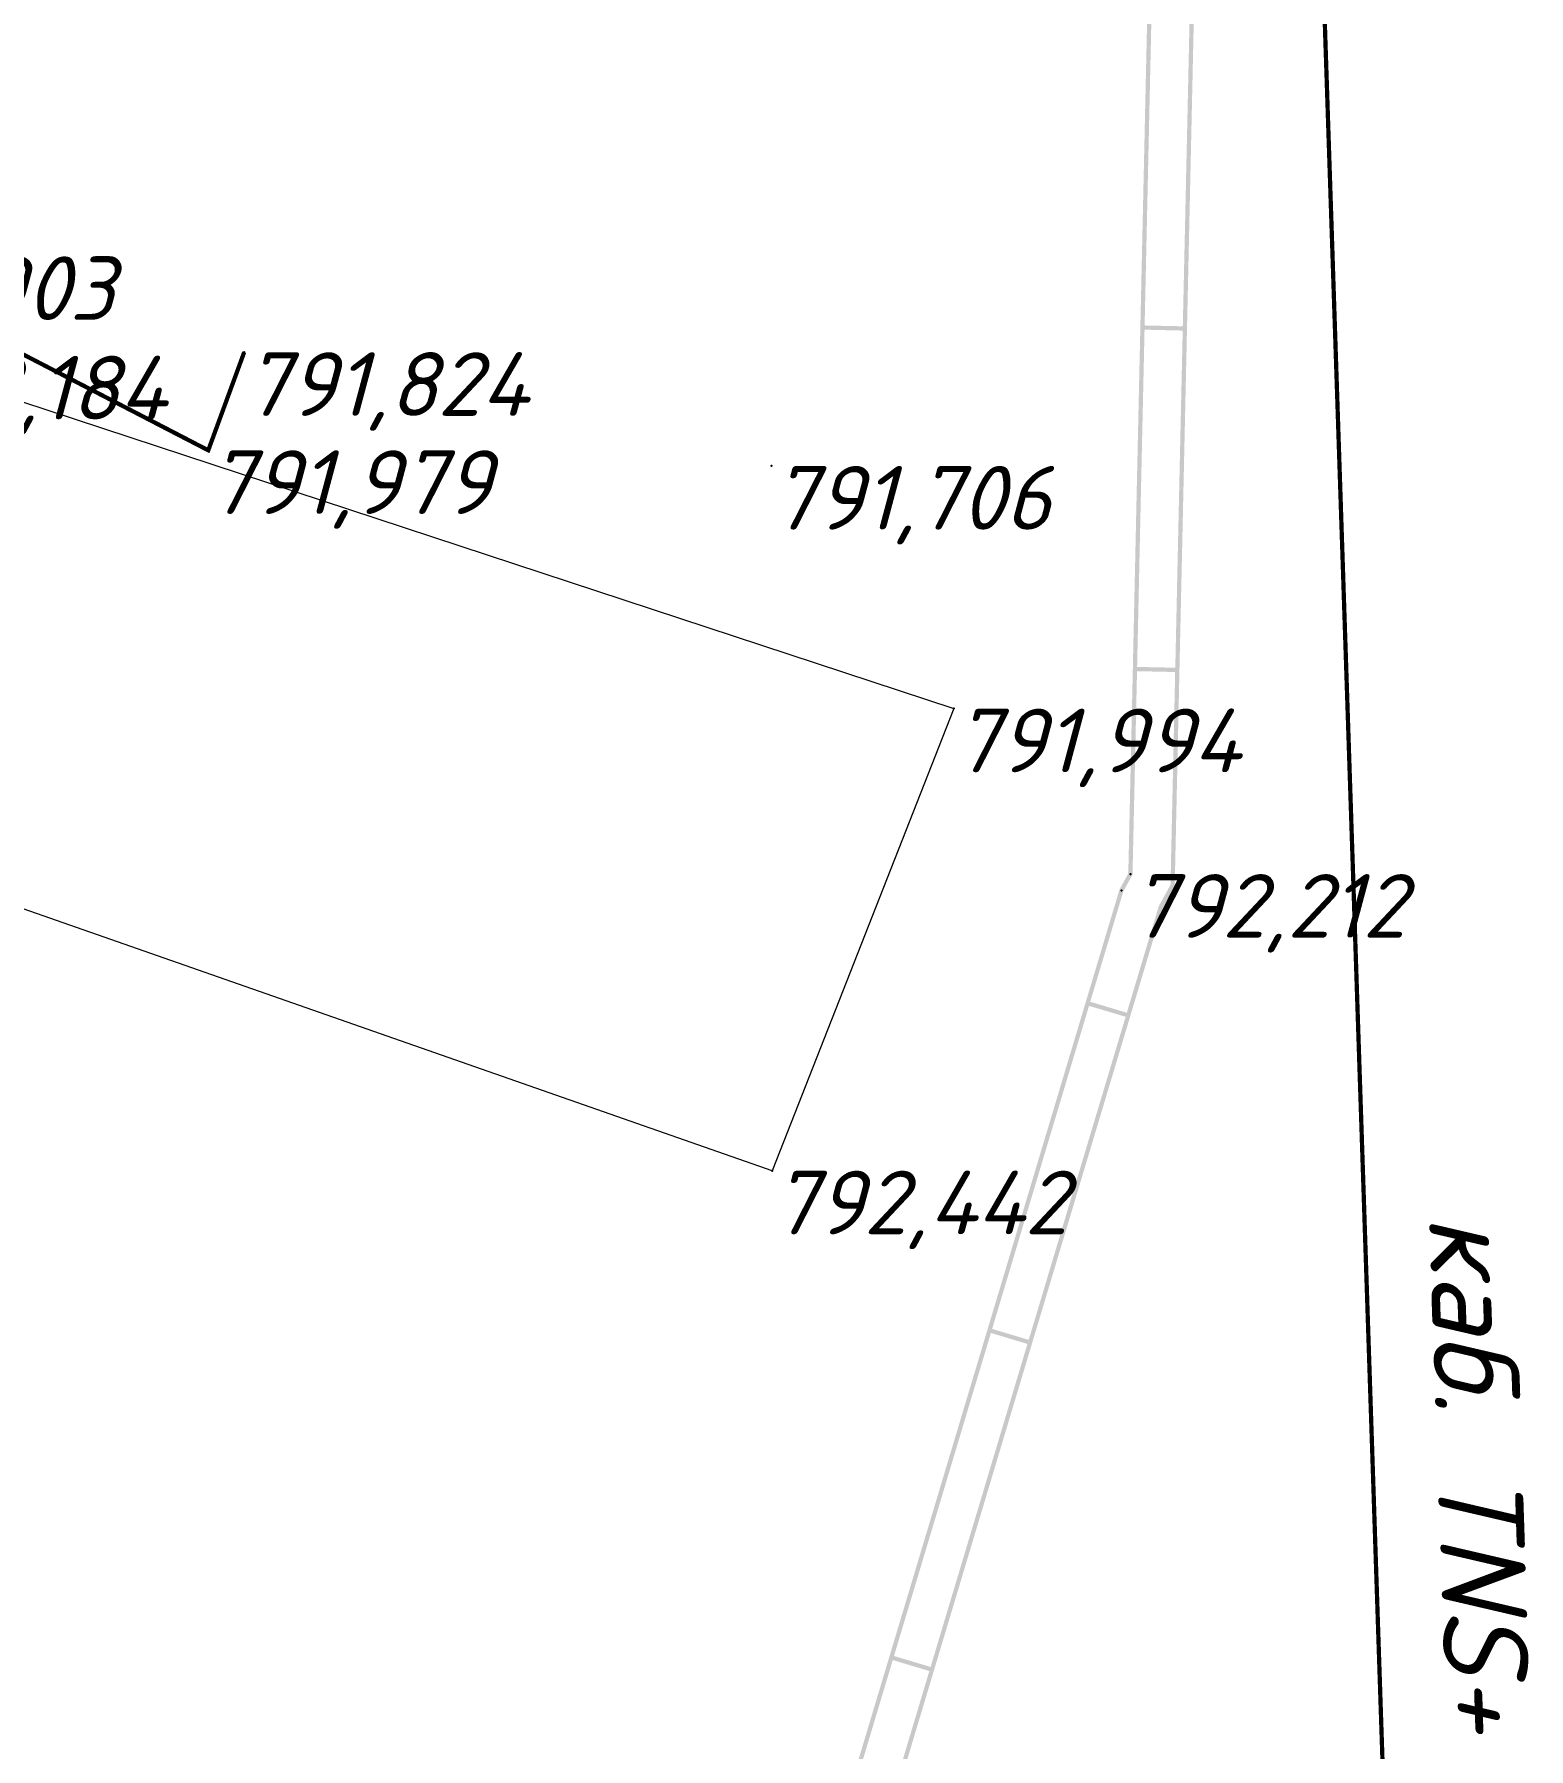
# Model space of a CAD drawing. Header units: metres. Extents: x 629572 to 645168, y 4785785 to 4790166.
# Drawn here: x 633729.04 to 633764.27, y 4788131.23 to 4788171.64 of the extents above; entities that cross this region are included whole.
import ezdxf

# ---------------------------------------------------------------- set-up
doc = ezdxf.new("R2010")
doc.units = ezdxf.units.M
doc.linetypes.add('Сплошная', pattern=[0])
for name, color, linetype in [('Газопровод подземный', 7, 'CONTINUOUS'), ('Здания и строения', 7, 'CONTINUOUS'), ('каб.TNS+', 7, 'CONTINUOUS'), ('Нурсултан', 7, 'CONTINUOUS'), ('Ограды каменные и жб (H более 1м) - по краю', 7, 'CONTINUOUS'), ('тест', 7, 'CONTINUOUS')]:
    doc.layers.add(name, color=color, linetype=linetype)
doc.styles.add('ISOCPEUR', font='isocpeui.ttf')
doc.styles.get("Standard").update_dxf_attribs({"font": 'isocpeui.ttf'})
doc.linetypes.add('GAZ_NADZ', pattern='A,10,-2.2,["|",Standard,S=1.8,R=0,X=-1.5,Y=-1],0,["-",Standard,S=1.5,R=0,X=-1.5,Y=0.05],-0.05', length=12.25)
doc.linetypes.add('TELEFON', pattern='A,8,["o",Standard,S=1,R=0,X=-4.33,Y=-0.34],-2', length=10)

msp = doc.modelspace()

# ---------------------------------------------------------------- hatches: boundary and pattern name
at = {"layer": 'Ограды каменные и жб (H более 1м) - по краю'}
for points in [[(633755.243, 4788170.617), (633755.18, 4788167.762), (633755.113, 4788164.734), (633755.112, 4788164.684), (633755.162, 4788164.683), (633755.163, 4788164.733), (633755.162, 4788164.683), (633756.162, 4788164.66), (633756.163, 4788164.71), (633756.162, 4788164.66), (633756.212, 4788164.659), (633756.213, 4788164.709), (633756.28, 4788167.738), (633756.343, 4788170.593), (633756.389, 4788172.707), (633756.289, 4788172.71), (633756.243, 4788170.595), (633756.18, 4788167.74), (633756.114, 4788164.762), (633755.214, 4788164.781), (633755.28, 4788167.76), (633755.343, 4788170.615), (633755.39, 4788172.729), (633755.29, 4788172.732)], [(633755.065, 4788162.569), (633755.002, 4788159.714), (633754.936, 4788156.686), (633754.935, 4788156.636), (633754.985, 4788156.634), (633754.986, 4788156.684), (633754.985, 4788156.634), (633755.984, 4788156.612), (633755.985, 4788156.662), (633755.984, 4788156.612), (633756.034, 4788156.611), (633756.035, 4788156.661), (633756.102, 4788159.69), (633756.165, 4788162.545), (633756.212, 4788164.659), (633756.112, 4788164.662), (633756.065, 4788162.547), (633756.002, 4788159.692), (633755.937, 4788156.714), (633755.037, 4788156.733), (633755.102, 4788159.712), (633755.165, 4788162.567), (633755.212, 4788164.681), (633755.112, 4788164.684)], [(633753.932, 4788148.84), (633754.714, 4788151.447), (633754.668, 4788151.466), (633754.713, 4788151.447), (633754.714, 4788151.447), (633754.834, 4788151.663), (633754.923, 4788151.826), (633754.929, 4788151.837), (633754.929, 4788151.849), (633754.988, 4788154.519), (633755.035, 4788156.633), (633754.935, 4788156.636), (633754.888, 4788154.521), (633754.829, 4788151.863), (633754.746, 4788151.712), (633754.624, 4788151.49), (633754.622, 4788151.485), (633754.62, 4788151.48), (633753.822, 4788148.821), (633753.808, 4788148.773), (633753.856, 4788148.759), (633754.814, 4788148.472), (633754.862, 4788148.457), (633754.876, 4788148.505), (633755.642, 4788151.058), (633755.71, 4788151.182), (633755.799, 4788151.344), (633755.923, 4788151.57), (633755.929, 4788151.827), (633755.988, 4788154.497), (633756.034, 4788156.611), (633755.934, 4788156.614), (633755.888, 4788154.499), (633755.829, 4788151.829), (633755.824, 4788151.596), (633755.712, 4788151.393), (633755.622, 4788151.23), (633755.549, 4788151.097), (633754.794, 4788148.582)], [(633753.2, 4788146.748), (633752.379, 4788144.012), (633751.509, 4788141.111), (633751.494, 4788141.063), (633751.542, 4788141.049), (633752.5, 4788140.761), (633752.515, 4788140.809), (633752.5, 4788140.761), (633752.548, 4788140.747), (633752.562, 4788140.795), (633753.433, 4788143.696), (633754.254, 4788146.431), (633754.862, 4788148.457), (633754.766, 4788148.486), (633754.158, 4788146.46), (633753.337, 4788143.725), (633752.481, 4788140.871), (633751.619, 4788141.13), (633752.475, 4788143.983), (633753.296, 4788146.719), (633753.904, 4788148.745), (633753.808, 4788148.773)], [(633750.887, 4788139.037), (633750.066, 4788136.302), (633749.195, 4788133.4), (633749.243, 4788133.386), (633749.195, 4788133.4), (633749.181, 4788133.353), (633749.229, 4788133.338), (633750.187, 4788133.051), (633750.201, 4788133.099), (633750.187, 4788133.051), (633750.235, 4788133.036), (633750.249, 4788133.084), (633751.12, 4788135.986), (633751.94, 4788138.721), (633752.548, 4788140.747), (633752.452, 4788140.776), (633751.844, 4788138.75), (633751.024, 4788136.014), (633750.168, 4788133.161), (633749.306, 4788133.42), (633750.162, 4788136.273), (633750.982, 4788139.008), (633751.59, 4788141.034), (633751.494, 4788141.063)], [(633748.573, 4788131.327), (633747.752, 4788128.591), (633746.882, 4788125.69), (633746.868, 4788125.642), (633746.916, 4788125.628), (633746.93, 4788125.676), (633746.916, 4788125.628), (633747.873, 4788125.34), (633747.888, 4788125.388), (633747.936, 4788125.374), (633748.806, 4788128.275), (633749.627, 4788131.011), (633750.235, 4788133.036), (633750.139, 4788133.065), (633749.531, 4788131.039), (633748.71, 4788128.304), (633747.854, 4788125.451), (633746.992, 4788125.709), (633747.848, 4788128.562), (633748.669, 4788131.298), (633749.277, 4788133.324), (633749.181, 4788133.353)]]:
    msp.add_hatch(color=7, dxfattribs=at).paths.add_polyline_path(points)

# ---------------------------------------------------------------- linework, layer by layer
at = {"layer": 'Газопровод подземный', "color": 50, "linetype": 'GAZ_NADZ', "lineweight": 13, "const_width": 0.1, "flags": 128}
msp.add_lwpolyline([(633708.482, 4788109.477), (633710.673, 4788117.473), (633713.41, 4788127.054), (633720.682, 4788129.046), (633718.276, 4788144.381), (633720.569, 4788155.389), (633717.884, 4788156.219), (633724.314, 4788166.41), (633733.14, 4788161.839), (633733.987, 4788164.15)], dxfattribs=at)
at = {"layer": 'Здания и строения', "color": 8, "linetype": 'Сплошная', "lineweight": 0, "flags": 128}
msp.add_lwpolyline([(633725.457, 4788164.065), (633750.72, 4788155.75), (633746.432, 4788144.859), (633721.915, 4788153.43), (633725.457, 4788164.065)], close=True, dxfattribs=at)
at = {"layer": 'каб.TNS+', "color": 6, "linetype": 'TELEFON', "lineweight": 13, "const_width": 0.1, "flags": 128}
msp.add_lwpolyline([(633685.008, 4787956.891), (633761.973, 4788096.26), (633755.989, 4788276.514), (633719.882, 4788311.16), (633705.81, 4788334.102), (633655.927, 4788348.623), (633615.63, 4788354.135), (633511.244, 4788372.095), (633419.041, 4788390.683), (633418.872, 4788392.76), (633425.383, 4788434.192), (633384.162, 4788439.233), (633384.001, 4788450.562), (633319.769, 4788459.838)], dxfattribs=at)
at = {"layer": 'Нурсултан', "color": 7}
for p in [(633733.987, 4788164.15, 5.147), (633733.14, 4788161.839, 5.302), (633746.416, 4788161.47, 5.029), (633750.72, 4788155.75, 5.317), (633754.879, 4788151.85, 5.535), (633754.668, 4788151.466, 5.685), (633746.432, 4788144.859, 5.765)]:
    msp.add_point(p, dxfattribs=at)
at = {"layer": 'тест', "color": 7}
for p in [(633733.987, 4788164.15, 791.824), (633733.14, 4788161.839, 791.979), (633746.416, 4788161.47, 791.706), (633750.72, 4788155.75, 791.994), (633754.879, 4788151.85, 792.212), (633754.668, 4788151.466, 792.362), (633746.432, 4788144.859, 792.442)]:
    msp.add_point(p, dxfattribs=at)

# ---------------------------------------------------------------- texts
at = {"layer": 'каб.TNS+', "color": 6, "style": 'ISOCPEUR'}
msp.add_text('каб. TNS+', height=2, rotation=271.9014, dxfattribs=at).set_placement((633761.913, 4788143.811))
at = {"layer": 'Нурсултан', "color": 251, "char_height": 1.5, "attachment_point": 1, "style": 'ISOCPEUR'}
for s, insert in [('791,903', (633724.314, 4788166.41, 5.226)), ('792,184', (633725.457, 4788164.065, 5.507)), ('791,824', (633733.987, 4788164.15, 5.147)), ('791,979', (633733.14, 4788161.839, 5.302)), ('791,706', (633746.416, 4788161.47, 5.029)), ('791,994', (633750.72, 4788155.75, 5.317)), ('792,212', (633754.879, 4788151.85, 5.535)), ('792,442', (633746.432, 4788144.859, 5.765))]:
    msp.add_mtext(s, dxfattribs=dict(at, insert=insert))

doc.saveas('drawing.dxf')
